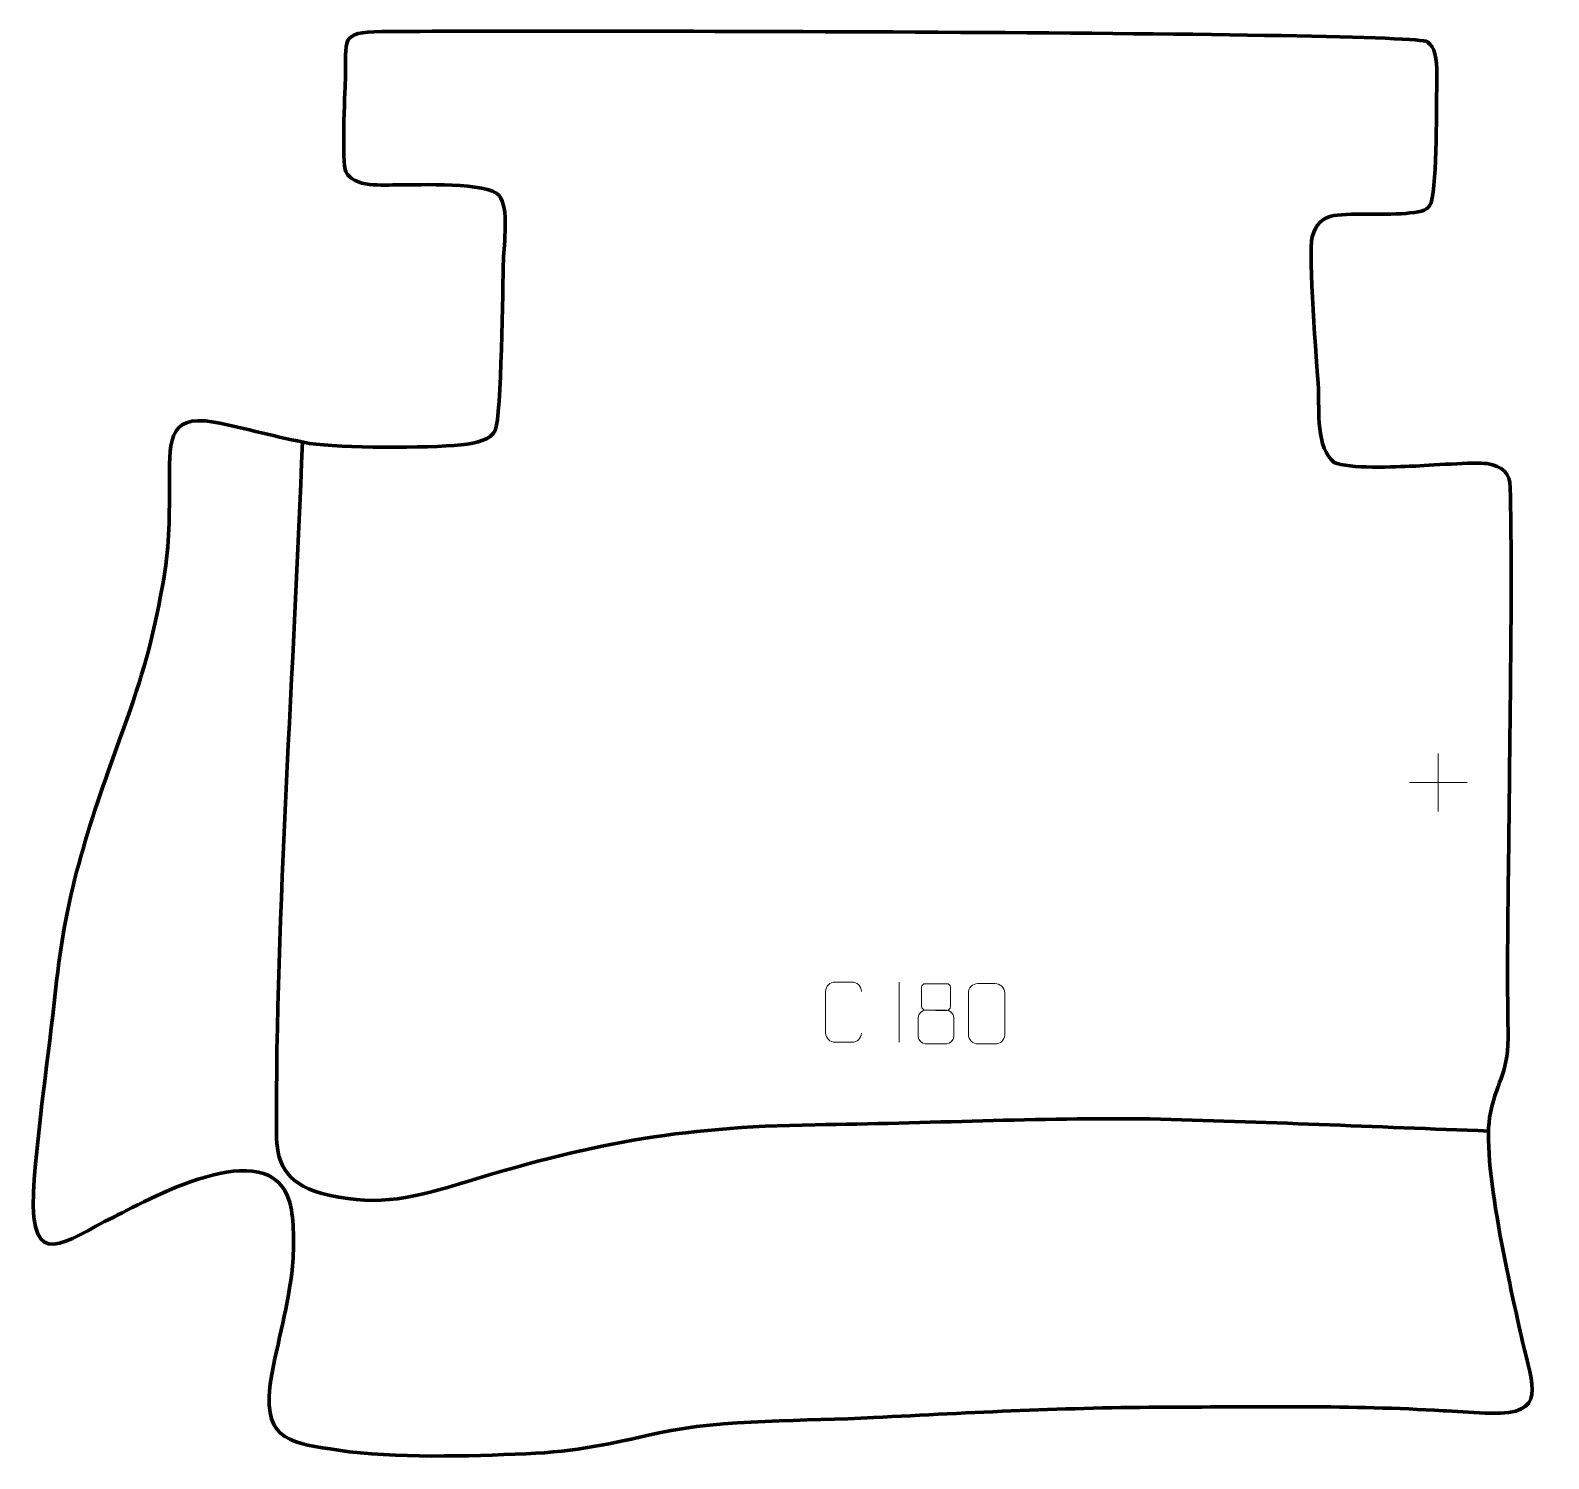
# Model space of a CAD drawing. Header units: millimetres. Extents: x 973 to 1603, y 39 to 632.
import ezdxf

# ---------------------------------------------------------------- set-up
doc = ezdxf.new("R2010")
doc.units = ezdxf.units.MM
doc.header["$MEASUREMENT"] = 0
doc.layers.add('layer 2', color=7, linetype='Continuous')
doc.layers.add('layer 3', color=7, linetype='Continuous')

msp = doc.modelspace()

# ---------------------------------------------------------------- linework, layer by layer
at = {"layer": 'layer 2', "color": 140, "lineweight": 158}
msp.add_open_spline([(1577.6063, 175.2696), (1530.8618, 176.9397), (1483.9626, 179.117), (1437.2212, 180.253), (1437.2212, 180.253), (1391.2068, 180.8731), (1344.5428, 178.3903), (1298.3765, 177.8492), (1298.3765, 177.8492), (1240.521, 176.9148), (1204.6016, 169.9076), (1149.5622, 152.9645), (1149.5622, 152.9645), (1129.801, 146.8813), (1113.9452, 143.8671), (1093.4508, 149.5257), (1093.4508, 149.5257), (1078.1608, 153.7474), (1075.0217, 163.0936), (1074.9885, 174.4009), (1074.9885, 174.4009), (1074.7193, 265.9647), (1082.4661, 368.1449), (1085.7611, 460.9275)], degree=3, knots=[0, 0, 0, 0, 0.14285714, 0.14285714, 0.14285714, 0.14285714, 0.28571429, 0.28571429, 0.28571429, 0.28571429, 0.42857143, 0.42857143, 0.42857143, 0.42857143, 0.57142857, 0.57142857, 0.57142857, 0.57142857, 0.71428571, 0.71428571, 0.71428571, 0.71428571, 1, 1, 1, 1], dxfattribs=at)
at = {"layer": 'layer 3', "color": 242, "lineweight": 158}
msp.add_open_spline([(1578.3053, 58.2679), (1602.5329, 57.4982), (1595.734, 69.8908), (1591.7333, 87.7952), (1591.7333, 87.7952), (1586.9734, 109.1847), (1574.2482, 163.3995), (1578.3947, 182.8364), (1578.3947, 182.8364), (1581.504, 197.4112), (1586.0942, 199.1295), (1585.7397, 216.8985), (1585.7397, 216.8985), (1585.0783, 250.0409), (1586.0037, 283.5339), (1586.2467, 316.7099), (1586.2467, 316.7099), (1586.5642, 358.3569), (1587.5052, 400.2887), (1586.6446, 441.908), (1586.6446, 441.908), (1586.5165, 448.1085), (1583.3976, 450.9191), (1577.009, 451.9352), (1577.009, 451.9352), (1572.0911, 452.7173), (1552.4083, 451.1244), (1546.165, 450.8861), (1546.165, 450.8861), (1539.3855, 450.6275), (1519.3617, 449.6838), (1513.6545, 452.4442), (1513.6545, 452.4442), (1506.0023, 458.2446), (1507.4815, 474.1101), (1507.0497, 482.8712), (1507.0497, 482.8712), (1506.4491, 494.0954), (1502.7134, 538.3996), (1504.4659, 546.0434), (1504.4659, 546.0434), (1506.0501, 551.374), (1508.8196, 553.6741), (1512.3465, 554.5796), (1512.3465, 554.5796), (1518.0654, 556.048), (1536.4563, 554.8146), (1545.0247, 555.8633), (1545.0247, 555.8633), (1550.2299, 556.5003), (1552.568, 556.9528), (1553.8488, 560.1179), (1553.8488, 560.1179), (1556.3802, 569.2059), (1555.9484, 601.146), (1556.1646, 612.7108), (1556.1646, 612.7108), (1556.3084, 620.4068), (1555.3006, 624.5699), (1552.2548, 626.8647), (1552.2548, 626.8647), (1546.5996, 631.1258), (1186.0795, 631.5702), (1118.6735, 631.0825), (1118.6735, 631.0825), (1100.9239, 630.781), (1104.1083, 628.0129), (1103.5774, 611.0344), (1103.5774, 611.0344), (1103.3797, 605.0983), (1102.062, 576.4086), (1103.7368, 573.0251), (1103.7368, 573.0251), (1107.1367, 566.1568), (1119.0969, 567.6017), (1125.9046, 567.4874), (1125.9046, 567.4874), (1133.8043, 567.4691), (1162.8217, 568.7709), (1167.395, 563.0935), (1167.395, 563.0935), (1171.4246, 558.0912), (1169.4283, 542.9313), (1169.1297, 536.4976), (1169.1297, 536.4976), (1168.8452, 525.7015), (1168.3647, 471.926), (1165.7083, 465.7067), (1165.7083, 465.7067), (1164.1524, 462.0638), (1158.3331, 460.4381), (1151.6056, 459.7624), (1151.6056, 459.7624), (1137.4208, 458.3377), (1101.7379, 458.3891), (1088.7702, 460.3557), (1088.7702, 460.3557), (1075.2996, 462.8114), (1062.2127, 466.6632), (1049.0525, 469.1384), (1049.0525, 469.1384), (1028.9612, 472.9171), (1030.8145, 458.9187), (1030.6763, 443.5064), (1030.6763, 443.5064), (1030.5835, 427.1023), (1030.6792, 417.6886), (1027.7309, 401.2367), (1027.7309, 401.2367), (1023.6556, 378.7384), (1019.4761, 363.8711), (1011.6891, 342.3971), (1011.6891, 342.3971), (997.6098, 303.1583), (987.7286, 275.725), (983.4197, 233.5857), (983.4197, 233.5857), (980.5132, 206.0915), (976.0444, 177.3484), (974.2289, 149.9603), (974.2289, 149.9603), (972.97, 116.0975), (987.0973, 129.5734), (1007.5211, 139.6111), (1007.5211, 139.6111), (1024.1776, 148.0113), (1075.6015, 176.579), (1081.2217, 142.5603), (1081.2217, 142.5603), (1082.525, 134.6709), (1082.247, 124.1724), (1081.3308, 116.1791), (1081.3308, 116.1791), (1079.3631, 100.4009), (1074.6891, 84.9591), (1072.2017, 69.1747), (1072.2017, 69.1747), (1069.8166, 46.4718), (1081.957, 45.8491), (1100.7893, 42.9184), (1100.7893, 42.9184), (1124.0393, 39.4429), (1154.707, 40.5124), (1178.4974, 41.4369), (1178.4974, 41.4369), (1200.0613, 42.4189), (1212.9699, 45.5767), (1233.6545, 50.1061), (1233.6545, 50.1061), (1259.8588, 55.8444), (1295.0917, 54.9836), (1322.6069, 56.4434), (1322.6069, 56.4434), (1363.7403, 58.6257), (1403.1287, 60.6557), (1444.4016, 60.768), (1444.4016, 60.768), (1482.6507, 60.872), (1520.5947, 61.6395), (1558.8215, 59.2944), (1558.8215, 59.2944), (1558.8215, 59.2944), (1560.3399, 59.1993), (1560.3399, 59.1993), (1560.3399, 59.1993), (1566.3385, 58.8164), (1572.2968, 58.4749), (1578.3053, 58.2679)], degree=3, knots=[0, 0, 0, 0, 0.02325581, 0.02325581, 0.02325581, 0.02325581, 0.04651163, 0.04651163, 0.04651163, 0.04651163, 0.06976744, 0.06976744, 0.06976744, 0.06976744, 0.09302326, 0.09302326, 0.09302326, 0.09302326, 0.11627907, 0.11627907, 0.11627907, 0.11627907, 0.13953488, 0.13953488, 0.13953488, 0.13953488, 0.1627907, 0.1627907, 0.1627907, 0.1627907, 0.18604651, 0.18604651, 0.18604651, 0.18604651, 0.20930233, 0.20930233, 0.20930233, 0.20930233, 0.23255814, 0.23255814, 0.23255814, 0.23255814, 0.25581395, 0.25581395, 0.25581395, 0.25581395, 0.27906977, 0.27906977, 0.27906977, 0.27906977, 0.30232558, 0.30232558, 0.30232558, 0.30232558, 0.3255814, 0.3255814, 0.3255814, 0.3255814, 0.34883721, 0.34883721, 0.34883721, 0.34883721, 0.37209302, 0.37209302, 0.37209302, 0.37209302, 0.39534884, 0.39534884, 0.39534884, 0.39534884, 0.41860465, 0.41860465, 0.41860465, 0.41860465, 0.44186047, 0.44186047, 0.44186047, 0.44186047, 0.46511628, 0.46511628, 0.46511628, 0.46511628, 0.48837209, 0.48837209, 0.48837209, 0.48837209, 0.51162791, 0.51162791, 0.51162791, 0.51162791, 0.53488372, 0.53488372, 0.53488372, 0.53488372, 0.55813953, 0.55813953, 0.55813953, 0.55813953, 0.58139535, 0.58139535, 0.58139535, 0.58139535, 0.60465116, 0.60465116, 0.60465116, 0.60465116, 0.62790698, 0.62790698, 0.62790698, 0.62790698, 0.65116279, 0.65116279, 0.65116279, 0.65116279, 0.6744186, 0.6744186, 0.6744186, 0.6744186, 0.69767442, 0.69767442, 0.69767442, 0.69767442, 0.72093023, 0.72093023, 0.72093023, 0.72093023, 0.74418605, 0.74418605, 0.74418605, 0.74418605, 0.76744186, 0.76744186, 0.76744186, 0.76744186, 0.79069767, 0.79069767, 0.79069767, 0.79069767, 0.81395349, 0.81395349, 0.81395349, 0.81395349, 0.8372093, 0.8372093, 0.8372093, 0.8372093, 0.86046512, 0.86046512, 0.86046512, 0.86046512, 0.88372093, 0.88372093, 0.88372093, 0.88372093, 0.90697674, 0.90697674, 0.90697674, 0.90697674, 0.93023256, 0.93023256, 0.93023256, 0.93023256, 0.95348837, 0.95348837, 0.95348837, 0.95348837, 1, 1, 1, 1], dxfattribs=at)
at = {"layer": 'layer 3', "color": 250, "lineweight": 9}
for points in [[(1556.7952, 331.717), (1556.7952, 331.717), (1556.7952, 307.7391), (1556.7952, 307.7391)], [(1544.8063, 319.728), (1544.8063, 319.728), (1568.7842, 319.728), (1568.7842, 319.728)], [(1333.158, 237.0125), (1333.158, 237.0125), (1333.158, 212.0384), (1333.158, 212.0384)]]:
    msp.add_open_spline(points, degree=3, dxfattribs=at)
for points, knots in [([(1317.581, 215.8664), (1317.4412, 213.543), (1315.764, 212.0634), (1313.6163, 212.0526), (1313.6163, 212.0526), (1311.2844, 212.053), (1308.9525, 212.053), (1306.621, 212.0526), (1306.621, 212.0526), (1304.696, 211.9472), (1302.7239, 213.8317), (1302.7351, 215.849), (1302.7351, 215.849), (1302.7355, 221.6191), (1302.7355, 227.3888), (1302.7351, 233.1581), (1302.7351, 233.1581), (1302.7393, 235.2962), (1304.486, 237.0154), (1306.6384, 237.0019), (1306.6384, 237.0019), (1308.9641, 237.0019), (1311.2902, 237.0019), (1313.6163, 237.0019), (1313.6163, 237.0019), (1315.5629, 237.0374), (1317.5543, 235.5459), (1317.581, 233.1083)], [0, 0, 0, 0, 0.125, 0.125, 0.125, 0.125, 0.25, 0.25, 0.25, 0.25, 0.375, 0.375, 0.375, 0.375, 0.5, 0.5, 0.5, 0.5, 0.625, 0.625, 0.625, 0.625, 0.75, 0.75, 0.75, 0.75, 1, 1, 1, 1]), ([(1342.5086, 234.8796), (1342.5086, 232.6666), (1342.5086, 228.9843), (1342.5086, 226.771), (1342.5086, 226.771), (1342.5236, 226.2636), (1343.331, 225.3322), (1344.0311, 225.3334), (1344.0311, 225.3334), (1347.001, 225.3336), (1349.9712, 225.2487), (1352.9416, 225.2484), (1352.9416, 225.2484), (1353.7387, 225.2526), (1354.4594, 226.0429), (1354.4568, 226.7636), (1354.4568, 226.7636), (1354.4565, 228.9796), (1354.4565, 232.6643), (1354.4568, 234.8796), (1354.4568, 234.8796), (1354.4383, 235.5904), (1353.8269, 236.3508), (1352.993, 236.3434), (1352.993, 236.3434), (1349.9759, 236.3431), (1346.959, 236.3431), (1343.9424, 236.3434), (1343.9424, 236.3434), (1343.316, 236.351), (1342.4919, 235.64), (1342.5086, 234.8796)], [0, 0, 0, 0, 0.11111111, 0.11111111, 0.11111111, 0.11111111, 0.22222222, 0.22222222, 0.22222222, 0.22222222, 0.33333333, 0.33333333, 0.33333333, 0.33333333, 0.44444444, 0.44444444, 0.44444444, 0.44444444, 0.55555556, 0.55555556, 0.55555556, 0.55555556, 0.66666667, 0.66666667, 0.66666667, 0.66666667, 0.77777778, 0.77777778, 0.77777778, 0.77777778, 1, 1, 1, 1]), ([(1365.8813, 236.368), (1368.2474, 236.368), (1370.6139, 236.368), (1372.9804, 236.368), (1372.9804, 236.368), (1374.9609, 236.4036), (1376.9869, 234.9093), (1377.014, 232.4672), (1377.014, 232.4672), (1377.0136, 226.7098), (1377.0136, 220.952), (1377.014, 215.1938), (1377.014, 215.1938), (1376.8719, 212.8662), (1375.1655, 211.3839), (1372.9804, 211.3731), (1372.9804, 211.3731), (1370.608, 211.3735), (1368.2356, 211.3735), (1365.8636, 211.3731), (1365.8636, 211.3731), (1363.9051, 211.2675), (1361.8987, 213.1554), (1361.9101, 215.1764), (1361.9101, 215.1764), (1361.9105, 220.957), (1361.9105, 226.7373), (1361.9101, 232.5171), (1361.9101, 232.5171), (1361.9144, 234.6591), (1363.6915, 236.3816), (1365.8813, 236.368)], [0, 0, 0, 0, 0.11111111, 0.11111111, 0.11111111, 0.11111111, 0.22222222, 0.22222222, 0.22222222, 0.22222222, 0.33333333, 0.33333333, 0.33333333, 0.33333333, 0.44444444, 0.44444444, 0.44444444, 0.44444444, 0.55555556, 0.55555556, 0.55555556, 0.55555556, 0.66666667, 0.66666667, 0.66666667, 0.66666667, 0.77777778, 0.77777778, 0.77777778, 0.77777778, 1, 1, 1, 1]), ([(1341.0498, 222.3614), (1341.0498, 219.1906), (1341.0498, 217.4885), (1341.0498, 214.3171), (1341.0498, 214.3171), (1341.0413, 213.0952), (1342.7392, 211.4025), (1343.9918, 211.394), (1343.9918, 211.394), (1346.9749, 211.3943), (1349.9582, 211.3943), (1352.9416, 211.394), (1352.9416, 211.394), (1354.2649, 211.4057), (1355.8853, 213.0273), (1355.8742, 214.3265), (1355.8742, 214.3265), (1355.8739, 217.4947), (1355.8739, 219.1935), (1355.8742, 222.3614), (1355.8742, 222.3614), (1355.8045, 223.7418), (1354.2267, 225.3204), (1352.9213, 225.3143), (1352.9213, 225.3143), (1349.9447, 225.314), (1346.9681, 225.314), (1343.9918, 225.3143), (1343.9918, 225.3143), (1342.9123, 225.3207), (1341.066, 223.7418), (1341.0498, 222.3614)], [0, 0, 0, 0, 0.11111111, 0.11111111, 0.11111111, 0.11111111, 0.22222222, 0.22222222, 0.22222222, 0.22222222, 0.33333333, 0.33333333, 0.33333333, 0.33333333, 0.44444444, 0.44444444, 0.44444444, 0.44444444, 0.55555556, 0.55555556, 0.55555556, 0.55555556, 0.66666667, 0.66666667, 0.66666667, 0.66666667, 0.77777778, 0.77777778, 0.77777778, 0.77777778, 1, 1, 1, 1])]:
    msp.add_open_spline(points, degree=3, knots=knots, dxfattribs=at)

doc.saveas('drawing.dxf')
